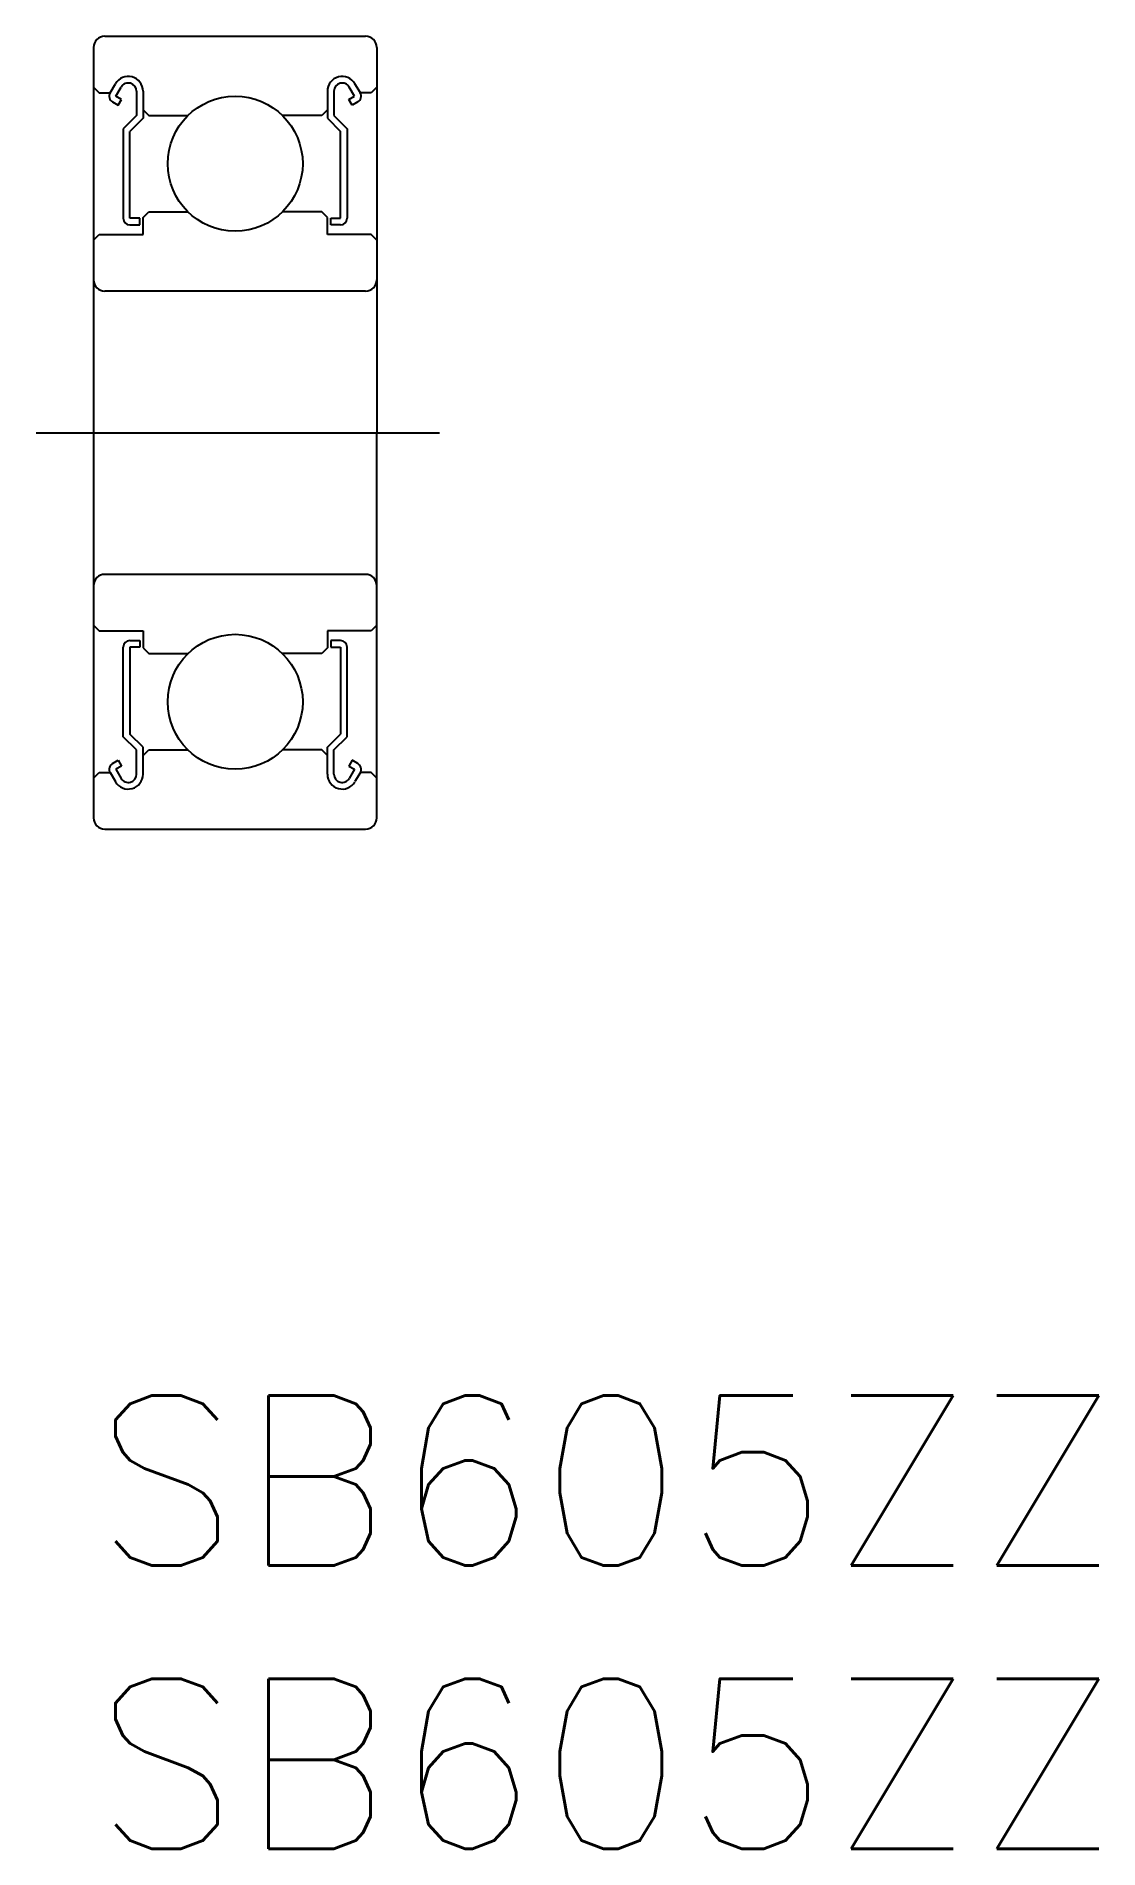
# Model space of a CAD drawing. Extents: x -1 to 17.7, y -8 to 24.
import ezdxf

# ---------------------------------------------------------------- set-up
doc = ezdxf.new("R2010")
doc.units = 0
doc.header["$LTSCALE"] = 0.5
doc.linetypes.add('CENTER', pattern=[50.8, 31.75, -6.35, 6.35, -6.35])
for name, color, linetype in [('MSM_CENTER', 1, 'CENTER'), ('MSM_CONTINUOUS', 7, 'CONTINUOUS'), ('MSM_PART_NUMBER', 7, 'CONTINUOUS')]:
    doc.layers.add(name, color=color, linetype=linetype)
doc.styles.get("Standard").update_dxf_attribs({"font": 'txt.shx', "height": 1, "bigfont": 'bigfont.shx'})

# ---------------------------------------------------------------- blocks, each defined once
blk = doc.blocks.new('*U6')
at = {"layer": 'MSM_PART_NUMBER'}
blk.add_text('SB605ZZ', height=3, dxfattribs=at).set_placement((0, -3))
blk = doc.blocks.new('*U7')
at = {"layer": 'MSM_PART_NUMBER'}
blk.add_text('SB605ZZ', height=3, dxfattribs=at).set_placement((0, -8))

msp = doc.modelspace()

# ---------------------------------------------------------------- linework, layer by layer
at = {"layer": 'MSM_CENTER'}
msp.add_line((-1.012, 17), (6.107, 17), dxfattribs=at)
at = {"layer": 'MSM_CONTINUOUS'}
for p, q in [((1.35, 24), (1.35, 24)), ((0, 23.8), (0, 10.2)), ((0.2, 24), (4.8, 24)), ((2.5, 24), (2.5, 24)), ((5, 23.8), (5, 17)), ((0, 23.1), (0.1, 23)), ((0.291, 23), (0.386, 23.16)), ((0.392, 22.942), (0.487, 23.102)), ((4.608, 22.942), (4.513, 23.102)), ((4.709, 23), (4.614, 23.16)), ((5, 23.1), (4.9, 23)), ((0.1, 23), (0.291, 23)), ((0.334, 22.841), (0.434, 22.783)), ((0.493, 22.884), (0.392, 22.942)), ((0.434, 22.783), (0.493, 22.884)), ((0.757, 23.03), (0.757, 22.6)), ((0.873, 23.03), (0.873, 22.552)), ((4.127, 23.03), (4.127, 22.552)), ((4.243, 23.03), (4.243, 22.6)), ((4.507, 22.884), (4.608, 22.942)), ((4.566, 22.783), (4.507, 22.884)), ((4.666, 22.841), (4.566, 22.783)), ((4.9, 23), (4.709, 23)), ((0.757, 22.6), (0.524, 22.367)), ((0.873, 22.552), (0.64, 22.319)), ((0.873, 22.7), (0.973, 22.6)), ((0.973, 22.6), (1.666, 22.6)), ((4.027, 22.6), (3.334, 22.6)), ((4.127, 22.7), (4.027, 22.6)), ((4.127, 22.552), (4.36, 22.319)), ((4.243, 22.6), (4.476, 22.367)), ((0.524, 22.367), (0.524, 20.786)), ((0.64, 20.786), (0.64, 22.319)), ((4.36, 20.786), (4.36, 22.319)), ((4.476, 22.367), (4.476, 20.786)), ((0.873, 20.8), (0.973, 20.9)), ((0.973, 20.9), (1.666, 20.9)), ((4.027, 20.9), (3.334, 20.9)), ((4.127, 20.8), (4.027, 20.9)), ((0, 20.4), (0.1, 20.5)), ((0.1, 20.5), (0.873, 20.5)), ((0.815, 20.786), (0.64, 20.786)), ((0.64, 20.67), (0.815, 20.67)), ((0.815, 20.67), (0.815, 20.786)), ((0.873, 20.5), (0.873, 20.8)), ((4.127, 20.5), (4.127, 20.8)), ((4.9, 20.5), (4.127, 20.5)), ((4.185, 20.786), (4.36, 20.786)), ((4.185, 20.67), (4.185, 20.786)), ((4.36, 20.67), (4.185, 20.67)), ((5, 20.4), (4.9, 20.5)), ((4.8, 19.5), (0.2, 19.5)), ((5, 10.2), (5, 17)), ((4.8, 14.5), (0.2, 14.5)), ((0, 13.6), (0.1, 13.5)), ((0.1, 13.5), (0.873, 13.5)), ((0.873, 13.5), (0.873, 13.2)), ((4.9, 13.5), (4.127, 13.5)), ((4.127, 13.5), (4.127, 13.2)), ((5, 13.6), (4.9, 13.5)), ((0.524, 11.633), (0.524, 13.214)), ((0.64, 13.33), (0.815, 13.33)), ((0.64, 13.214), (0.64, 11.681)), ((0.815, 13.214), (0.64, 13.214)), ((0.815, 13.33), (0.815, 13.214)), ((0.873, 13.2), (0.973, 13.1)), ((4.127, 13.2), (4.027, 13.1)), ((4.36, 13.33), (4.185, 13.33)), ((4.185, 13.33), (4.185, 13.214)), ((4.185, 13.214), (4.36, 13.214)), ((4.36, 13.214), (4.36, 11.681)), ((4.476, 11.633), (4.476, 13.214)), ((0.973, 13.1), (1.666, 13.1)), ((4.027, 13.1), (3.334, 13.1)), ((0.757, 11.4), (0.524, 11.633)), ((0.873, 11.448), (0.64, 11.681)), ((4.127, 11.448), (4.36, 11.681)), ((4.243, 11.4), (4.476, 11.633)), ((0.334, 11.159), (0.434, 11.217)), ((0.434, 11.217), (0.493, 11.116)), ((0.757, 10.97), (0.757, 11.4)), ((0.873, 10.97), (0.873, 11.448)), ((0.873, 11.3), (0.973, 11.4)), ((0.973, 11.4), (1.666, 11.4)), ((4.027, 11.4), (3.334, 11.4)), ((4.127, 11.3), (4.027, 11.4)), ((4.127, 10.97), (4.127, 11.448)), ((4.243, 10.97), (4.243, 11.4)), ((4.566, 11.217), (4.507, 11.116)), ((4.666, 11.159), (4.566, 11.217)), ((0, 10.9), (0.1, 11)), ((0.1, 11), (0.291, 11)), ((0.291, 11), (0.386, 10.84)), ((0.493, 11.116), (0.392, 11.058)), ((0.392, 11.058), (0.487, 10.898)), ((4.507, 11.116), (4.608, 11.058)), ((4.608, 11.058), (4.513, 10.898)), ((4.709, 11), (4.614, 10.84)), ((4.9, 11), (4.709, 11)), ((5, 10.9), (4.9, 11)), ((0.2, 10), (4.8, 10))]:
    msp.add_line(p, q, dxfattribs=at)
for centre in [(2.5, 21.75), (2.5, 12.25)]:
    msp.add_circle(centre, 1.191, dxfattribs=at)
for centre, radius, start, end in [((0.2, 23.8), 0.2, 90, 180), ((4.8, 23.8), 0.2, 0, 90), ((0.612, 23.03), 0.261, 0, 150.0001), ((0.612, 23.03), 0.145, 0, 149.9998), ((4.388, 23.03), 0.261, 29.9999, 180), ((4.388, 23.03), 0.145, 30.0002, 180), ((0.392, 22.942), 0.116, 150.0032, 239.9985), ((4.608, 22.942), 0.116, 300.0015, 29.9968), ((0.64, 20.786), 0.116, 180.0001, 270), ((4.36, 20.786), 0.116, 270, 359.9999), ((0.2, 19.7), 0.2, 180, 270), ((4.8, 19.7), 0.2, 270, 0), ((0.2, 14.3), 0.2, 90, 180), ((4.8, 14.3), 0.2, 0, 90), ((0.64, 13.214), 0.116, 90, 179.9999), ((4.36, 13.214), 0.116, 0.0001, 90), ((0.392, 11.058), 0.116, 120.0015, 209.9968), ((0.612, 10.97), 0.261, 209.9999, 0), ((0.612, 10.97), 0.145, 210.0002, 0), ((4.388, 10.97), 0.261, 180, 330.0001), ((4.388, 10.97), 0.145, 180, 329.9998), ((4.608, 11.058), 0.116, 330.0032, 59.9985), ((0.2, 10.2), 0.2, 180, 270), ((4.8, 10.2), 0.2, 270, 0)]:
    msp.add_arc(centre, radius, start, end, dxfattribs=at)

# ---------------------------------------------------------------- block references
for name in ['*U6', '*U7']:
    msp.add_blockref(name, (0, 0), dxfattribs=at)

doc.saveas('drawing.dxf')
